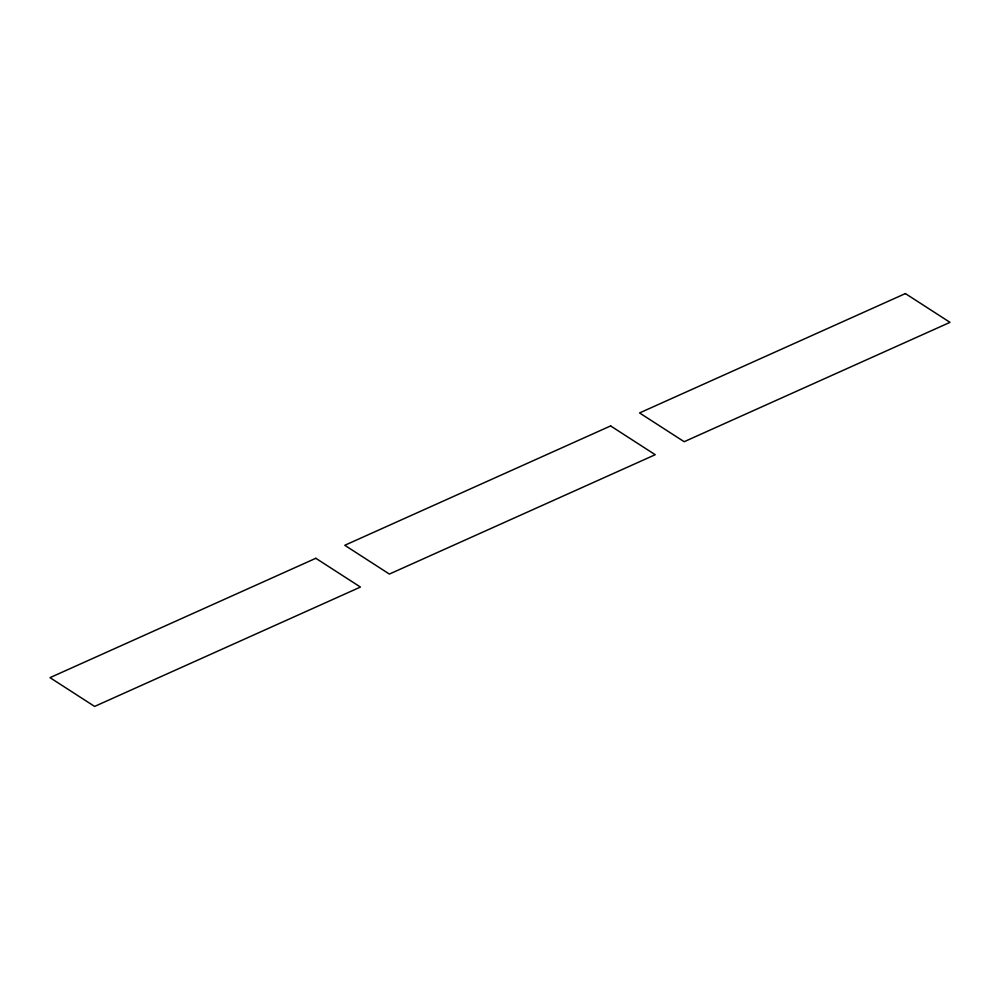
<?xml version="1.0" encoding="UTF-8"?>
<svg xmlns="http://www.w3.org/2000/svg" width="1000" height="1000" viewBox="0 0 1000 1000"><rect width="100%" height="100%" fill="white"/><g stroke="black" fill="none" stroke-linecap="round" stroke-linejoin="round"><path stroke-width="1.5" d="M315.825 558.288L50 677.65L94.612 706.425L360.438 587.062L315.825 558.288M610.612 425.938L344.775 545.288L389.387 574.062L655.225 454.712L610.612 425.938M905.387 293.575L639.562 412.938L684.175 441.712L950 322.35L905.387 293.575"/></g></svg>
